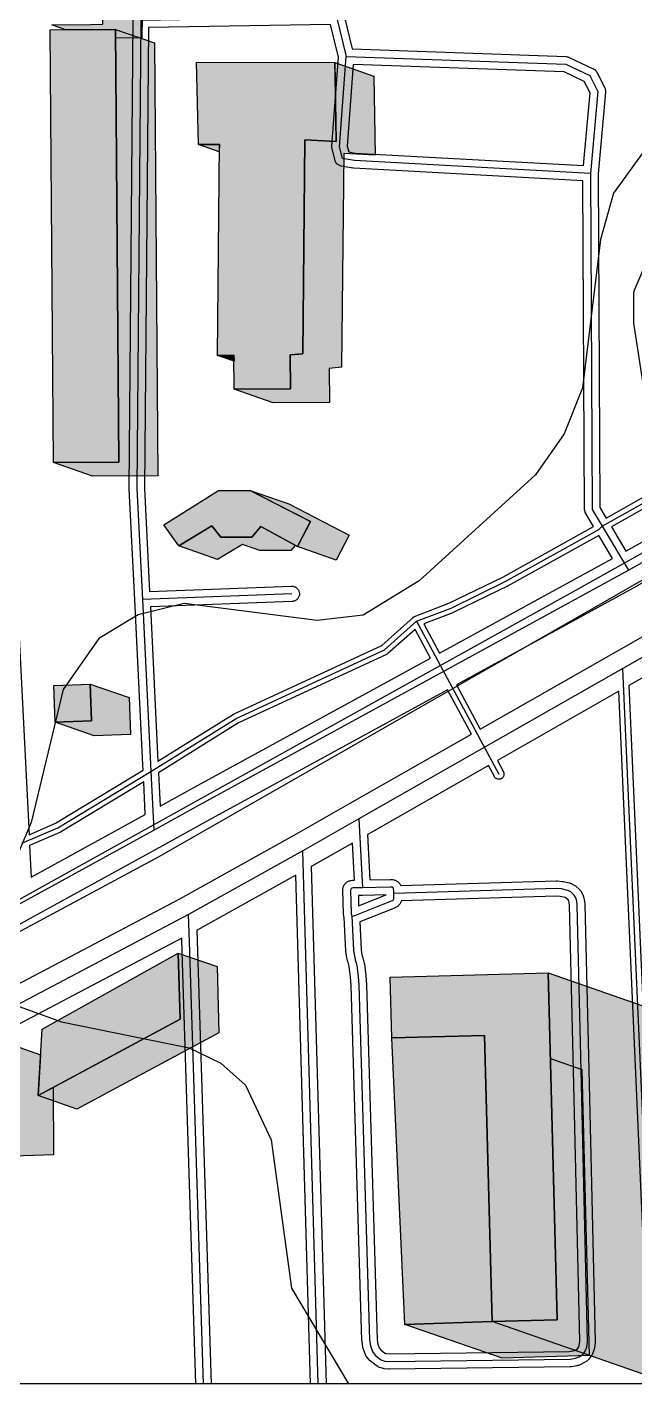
# Model space of a CAD drawing. Header units: metres. Extents: x 0 to 507, y 0 to 750.
# Drawn here: x 230.2 to 349.1, y 0 to 265.2 of the extents above; entities that cross this region are included whole.
import ezdxf

# ---------------------------------------------------------------- set-up
doc = ezdxf.new("R2010")
doc.units = ezdxf.units.M
for name, color, linetype, true_color in [('TPX_10_CONTOUR_LINES', 7, 'Continuous', 0x000000), ('TPX_3_BUILDINGS_HATCH', 7, 'Continuous', 0xf0f0f0), ('TPX_4_BUILDINGS_SHADOWS_OUTLINES', 7, 'Continuous', 0x000000), ('TPX_5_BUILDINGS_SHADOWS_HATCH', 7, 'Continuous', 0x000000), ('TPX_6_RAILWAYS', 7, 'Continuous', 0x7f7f7f)]:
    doc.layers.add(name, color=color, linetype=linetype, true_color=true_color)
for name, color, linetype in [('TPX_2_BUILDINGS', 7, 'Continuous'), ('TPX_7_ROADS', 7, 'Continuous'), ('TPX_8_ROADS_OUTLINES', 7, 'Continuous')]:
    doc.layers.add(name, color=color, linetype=linetype)

msp = doc.modelspace()

# ---------------------------------------------------------------- hatches: boundary and pattern name
at = {"layer": 'TPX_3_BUILDINGS_HATCH'}
h = msp.add_hatch(color=256, dxfattribs=at)
h.dxf.hatch_style = 1
h.paths.add_polyline_path([(247.51, 264.74), (248.15, 180.16), (235.38, 180.06), (234.74, 264.65), (247.51, 264.74)])
h = msp.add_hatch(color=256, dxfattribs=at)
h.dxf.hatch_style = 1
h.paths.add_polyline_path([(290.4, 258.27), (290.66, 242.8), (284.55, 243.16), (284.11, 201.34), (281.68, 201.1), (281.72, 194.48), (270.7, 194.41), (270.66, 201.04), (267.46, 201.02), (267.8, 242.24), (263.74, 242.21), (263.35, 258.35), (290.4, 258.27)])
h = msp.add_hatch(color=256, dxfattribs=at)
h.dxf.hatch_style = 1
h.paths.add_polyline_path([(267.61, 174.59), (273.81, 174.62), (285.6, 168.52), (283.07, 163.64), (275.89, 167.56), (274.17, 165.52), (268.09, 165.52), (266.32, 167.69), (259.86, 163.79), (256.92, 167.92), (267.61, 174.59)])
h = msp.add_hatch(color=256, dxfattribs=at)
h.dxf.hatch_style = 1
h.paths.add_polyline_path([(242.52, 136.77), (242.78, 129.56), (235.7, 129.3), (235.43, 136.51), (242.52, 136.77)])
h = msp.add_hatch(color=256, dxfattribs=at)
h.dxf.hatch_style = 1
h.paths.add_polyline_path([(233.14, 69.34), (259.75, 84.21), (260.12, 71.25), (232.34, 56.36), (233.14, 69.34)])
h = msp.add_hatch(color=256, dxfattribs=at)
h.dxf.hatch_style = 1
h.paths.add_polyline_path([(332.13, 80.31), (333.9, 12.51), (321.14, 12.18), (319.68, 68.09), (301.54, 67.62), (301.24, 79.51), (332.13, 80.31)])
h = msp.add_hatch(color=256, dxfattribs=at)
h.dxf.hatch_style = 1
h.paths.add_polyline_path([(319.68, 68.09), (321.14, 12.18), (304.08, 11.63), (301.54, 67.62), (319.68, 68.09)])
at = {"layer": 'TPX_5_BUILDINGS_SHADOWS_HATCH'}
h = msp.add_hatch(color=256, dxfattribs=at)
h.dxf.hatch_style = 1
h.paths.add_polyline_path([(254.3, 276.36), (254.34, 269.16), (252.71, 267.34), (252.64, 263.09), (247.53, 263.03), (247.51, 264.74), (237.72, 264.67), (235.01, 265.62), (242.6, 265.71), (245.03, 265.74), (245.1, 269.99), (246.74, 271.8), (246.69, 279.01), (244.94, 280.44), (244.93, 283.05), (244.91, 285.63), (252.52, 282.98), (252.55, 277.8), (254.3, 276.36)])
h = msp.add_hatch(color=256, dxfattribs=at)
h.dxf.hatch_style = 1
h.paths.add_polyline_path([(255.76, 177.51), (242.99, 177.41), (235.38, 180.06), (242.97, 180.12), (248.15, 180.16), (247.51, 264.74), (255.12, 262.09), (255.76, 177.51)])
h = msp.add_hatch(color=256, dxfattribs=at)
h.dxf.hatch_style = 1
h.paths.add_polyline_path([(298.27, 240.15), (298.27, 240.15), (298.27, 240.15), (298.27, 240.15), (298.27, 240.15), (298.27, 240.15), (298.27, 240.15), (298.27, 240.15), (298.27, 240.15), (298.27, 240.15), (298.27, 240.15), (298.27, 240.15), (298.27, 240.15), (298.27, 240.15), (298.27, 240.15), (298.27, 240.15), (298.27, 240.15), (298.27, 240.15), (292.16, 240.51), (291.71, 198.69), (291.71, 198.69), (291.71, 198.69), (291.71, 198.69), (291.71, 198.69), (291.71, 198.69), (291.71, 198.69), (291.71, 198.69), (291.71, 198.69), (291.71, 198.69), (291.71, 198.69), (291.71, 198.69), (291.71, 198.69), (291.71, 198.69), (291.71, 198.69), (291.71, 198.69), (289.29, 198.45), (289.33, 191.83), (289.33, 191.83), (289.33, 191.83), (289.33, 191.83), (289.33, 191.83), (289.33, 191.83), (289.33, 191.83), (289.33, 191.83), (289.33, 191.83), (289.33, 191.83), (289.33, 191.83), (289.33, 191.83), (289.33, 191.83), (289.33, 191.83), (289.33, 191.83), (289.33, 191.83), (289.33, 191.83), (278.31, 191.76), (278.31, 191.76), (278.31, 191.76), (278.31, 191.76), (270.7, 194.41), (270.7, 194.41), (270.7, 194.41), (270.7, 194.41), (270.7, 194.41), (270.7, 194.41), (270.7, 194.41), (270.7, 194.41), (270.7, 194.41), (270.7, 194.41), (270.7, 194.41), (270.7, 194.41), (270.7, 194.41), (270.7, 194.41), (270.7, 194.41), (270.7, 194.41), (270.7, 194.41), (270.7, 194.41), (270.7, 194.41), (270.7, 194.41), (270.7, 194.41), (270.7, 194.41), (270.7, 194.41), (270.7, 194.41), (270.7, 194.41), (270.7, 194.41), (270.7, 194.41), (270.7, 194.41), (270.7, 194.41), (270.7, 194.41), (281.72, 194.48), (281.68, 201.1), (281.68, 201.1), (281.68, 201.1), (281.68, 201.1), (281.68, 201.1), (281.68, 201.1), (281.68, 201.1), (281.68, 201.1), (281.68, 201.1), (281.68, 201.1), (281.68, 201.1), (281.68, 201.1), (281.68, 201.1), (281.68, 201.1), (281.68, 201.1), (281.68, 201.1), (284.1, 201.34), (284.55, 243.16), (284.55, 243.16), (284.55, 243.16), (284.55, 243.16), (284.55, 243.16), (284.55, 243.16), (284.55, 243.16), (284.55, 243.16), (284.55, 243.16), (284.55, 243.16), (284.55, 243.16), (284.55, 243.16), (284.55, 243.16), (284.55, 243.16), (284.55, 243.16), (284.55, 243.16), (284.55, 243.16), (290.66, 242.8), (290.45, 255.65), (290.4, 258.27), (290.4, 258.27), (290.4, 258.27), (290.4, 258.27), (290.4, 258.27), (290.4, 258.27), (290.4, 258.27), (290.4, 258.27), (290.4, 258.27), (290.4, 258.27), (290.4, 258.27), (290.4, 258.27), (290.4, 258.27), (290.4, 258.27), (290.4, 258.27), (290.4, 258.27), (290.4, 258.27), (290.4, 258.27), (290.4, 258.27), (290.4, 258.27), (290.4, 258.27), (298.01, 255.62), (298.01, 255.62), (298.01, 255.62), (298.01, 255.62), (298.01, 255.62), (298.01, 255.62), (298.01, 255.62), (298.01, 255.62), (298.01, 255.62), (298.01, 255.62), (298.01, 255.62), (298.01, 255.62), (298.01, 255.62), (298.27, 240.15)])
h = msp.add_hatch(color=256, dxfattribs=at)
h.dxf.hatch_style = 1
h.paths.add_polyline_path([(267.8, 242.24), (267.8, 242.24), (267.8, 242.24), (267.8, 242.24), (267.8, 242.24), (267.8, 242.24), (267.8, 242.24), (267.8, 242.24), (267.8, 242.24), (267.8, 242.24), (267.8, 242.24), (267.8, 242.24), (267.8, 242.24), (267.8, 242.24), (267.8, 242.24), (267.8, 242.24), (267.8, 242.24), (267.79, 240.81), (267.79, 240.81), (267.79, 240.81), (267.79, 240.81), (267.79, 240.81), (267.79, 240.81), (267.79, 240.81), (267.79, 240.81), (267.79, 240.81), (267.79, 240.81), (267.79, 240.81), (267.79, 240.81), (267.79, 240.81), (267.79, 240.81), (267.79, 240.81), (267.79, 240.81), (267.79, 240.81), (267.79, 240.81), (267.79, 240.81), (267.79, 240.81), (263.74, 242.21), (263.74, 242.21), (263.74, 242.21), (263.74, 242.21), (263.74, 242.21), (263.74, 242.21), (263.74, 242.21), (263.74, 242.21), (263.74, 242.21), (263.74, 242.21), (263.74, 242.21), (263.74, 242.21), (263.74, 242.21), (263.74, 242.21), (263.74, 242.21), (263.74, 242.21), (263.74, 242.21), (263.74, 242.21), (263.74, 242.21), (263.74, 242.21), (263.74, 242.21), (263.74, 242.21), (263.74, 242.21), (263.74, 242.21), (263.74, 242.21), (263.74, 242.21), (263.74, 242.21), (263.74, 242.21), (263.74, 242.21), (263.74, 242.21), (267.8, 242.24)])
h = msp.add_hatch(color=256, dxfattribs=at)
h.dxf.hatch_style = 1
h.paths.add_polyline_path([(270.66, 201.04), (270.66, 201.04), (270.66, 201.04), (270.66, 201.04), (270.66, 201.04), (270.66, 201.04), (270.66, 201.04), (270.66, 201.04), (270.66, 201.04), (270.66, 201.04), (270.66, 201.04), (270.66, 201.04), (270.66, 201.04), (270.66, 201.04), (270.66, 201.04), (270.66, 201.04), (270.66, 201.04), (270.67, 199.9), (270.67, 199.9), (270.67, 199.9), (270.67, 199.9), (270.67, 199.9), (270.67, 199.9), (270.67, 199.9), (270.67, 199.9), (270.67, 199.9), (270.67, 199.9), (270.67, 199.9), (270.67, 199.9), (270.67, 199.9), (270.67, 199.9), (270.67, 199.9), (270.67, 199.9), (270.67, 199.9), (270.67, 199.9), (270.67, 199.9), (270.67, 199.9), (267.46, 201.01), (267.46, 201.01), (267.46, 201.01), (267.46, 201.01), (267.46, 201.01), (267.46, 201.01), (267.46, 201.01), (267.46, 201.01), (267.46, 201.01), (267.46, 201.02), (267.46, 201.02), (267.46, 201.02), (267.46, 201.02), (267.46, 201.02), (267.46, 201.02), (267.46, 201.02), (267.46, 201.02), (267.46, 201.02), (267.46, 201.02), (267.46, 201.02), (267.46, 201.02), (267.46, 201.02), (267.46, 201.02), (267.46, 201.02), (267.46, 201.02), (267.46, 201.02), (267.46, 201.02), (267.46, 201.02), (267.46, 201.02), (267.46, 201.02), (270.66, 201.04)])
h = msp.add_hatch(color=256, dxfattribs=at)
h.dxf.hatch_style = 1
h.paths.add_polyline_path([(278.95, 171.96), (278.95, 171.96), (273.81, 174.62), (273.81, 174.62), (273.81, 174.62), (273.81, 174.62), (273.81, 174.62), (273.81, 174.62), (273.81, 174.62), (273.81, 174.62), (273.81, 174.62), (273.81, 174.62), (273.81, 174.62), (273.81, 174.62), (273.81, 174.62), (273.81, 174.62), (273.81, 174.63), (273.81, 174.63), (273.81, 174.63), (273.81, 174.63), (273.81, 174.63), (273.81, 174.63), (273.81, 174.63), (273.81, 174.63), (273.81, 174.63), (273.81, 174.63), (273.81, 174.63), (273.81, 174.63), (273.81, 174.63), (273.81, 174.63), (273.81, 174.63), (273.81, 174.63), (273.81, 174.63), (273.81, 174.63), (281.42, 171.98), (281.42, 171.98), (293.21, 165.88), (293.21, 165.88), (293.21, 165.88), (293.21, 165.88), (293.21, 165.88), (293.21, 165.88), (293.21, 165.88), (293.21, 165.88), (293.21, 165.88), (293.21, 165.88), (293.21, 165.88), (293.21, 165.87), (293.21, 165.87), (293.21, 165.87), (293.21, 165.87), (293.21, 165.87), (293.21, 165.87), (290.68, 160.99), (290.68, 160.99), (290.68, 160.99), (290.68, 160.99), (290.68, 160.99), (290.68, 160.99), (290.68, 160.99), (290.68, 160.99), (290.68, 160.99), (290.68, 160.99), (290.67, 160.99), (290.67, 160.99), (290.67, 160.99), (290.67, 160.99), (290.67, 160.99), (290.67, 160.99), (283.07, 163.64), (283.07, 163.64), (283.07, 163.64), (283.07, 163.64), (283.07, 163.64), (283.07, 163.64), (283.07, 163.64), (283.07, 163.64), (283.07, 163.64), (283.07, 163.64), (283.07, 163.64), (283.07, 163.64), (283.07, 163.64), (283.07, 163.64), (283.07, 163.64), (283.07, 163.64), (283.07, 163.64), (283.07, 163.64), (283.68, 164.81), (285.6, 168.52), (278.95, 171.96)])
h = msp.add_hatch(color=256, dxfattribs=at)
h.dxf.hatch_style = 1
h.paths.add_polyline_path([(281.77, 162.87), (281.77, 162.87), (281.77, 162.87), (281.77, 162.87), (281.77, 162.87), (281.77, 162.87), (281.77, 162.87), (281.77, 162.87), (281.77, 162.87), (281.77, 162.87), (275.69, 162.87), (275.69, 162.87), (275.69, 162.87), (275.69, 162.87), (272.3, 164.05), (267.46, 161.14), (267.46, 161.14), (267.46, 161.14), (267.46, 161.14), (267.46, 161.14), (267.46, 161.14), (267.46, 161.14), (267.46, 161.14), (267.46, 161.14), (267.46, 161.14), (259.86, 163.79), (259.86, 163.79), (259.85, 163.79), (259.85, 163.79), (259.85, 163.79), (259.85, 163.79), (259.85, 163.79), (259.85, 163.79), (259.85, 163.79), (259.85, 163.79), (259.85, 163.79), (259.85, 163.79), (259.85, 163.79), (259.85, 163.79), (259.85, 163.79), (259.85, 163.79), (259.85, 163.79), (259.85, 163.79), (259.85, 163.79), (259.85, 163.79), (259.85, 163.79), (259.85, 163.79), (259.85, 163.79), (259.85, 163.79), (266.32, 167.69), (266.32, 167.69), (266.32, 167.69), (266.32, 167.69), (266.32, 167.69), (266.32, 167.69), (266.32, 167.69), (266.32, 167.69), (266.32, 167.69), (266.32, 167.69), (266.32, 167.69), (266.32, 167.69), (266.32, 167.69), (266.32, 167.69), (266.32, 167.69), (266.32, 167.69), (268.09, 165.52), (274.16, 165.52), (275.89, 167.56), (275.89, 167.56), (275.89, 167.56), (275.89, 167.56), (275.89, 167.56), (275.89, 167.56), (275.89, 167.56), (275.89, 167.56), (275.89, 167.56), (275.89, 167.56), (275.89, 167.56), (275.89, 167.56), (275.89, 167.56), (275.89, 167.56), (275.89, 167.56), (283.07, 163.64), (283.07, 163.64), (283.07, 163.64), (283.07, 163.64), (283.07, 163.64), (283.07, 163.64), (283.07, 163.64), (283.07, 163.64), (283.07, 163.64), (283.07, 163.64), (283.07, 163.64), (283.07, 163.64), (283.07, 163.64), (283.07, 163.64), (283.07, 163.64), (283.07, 163.64), (283.07, 163.64), (283.07, 163.64), (283.07, 163.64), (283.07, 163.64), (283.07, 163.64), (283.07, 163.64), (283.07, 163.64), (283.07, 163.64), (283.07, 163.64), (283.07, 163.64), (283.07, 163.64), (283.07, 163.64), (283.07, 163.64), (283.07, 163.64), (283.07, 163.64), (283.07, 163.64), (283.07, 163.64), (282.63, 163.88), (281.77, 162.87)])
h = msp.add_hatch(color=256, dxfattribs=at)
h.dxf.hatch_style = 1
h.paths.add_polyline_path([(250.39, 126.91), (243.3, 126.66), (235.7, 129.3), (242.78, 129.56), (242.52, 136.77), (250.13, 134.12), (250.39, 126.91)])
h = msp.add_hatch(color=256, dxfattribs=at)
h.dxf.hatch_style = 1
h.paths.add_polyline_path([(267.73, 68.6), (239.95, 53.71), (232.34, 56.36), (240.37, 60.66), (260.12, 71.25), (259.75, 84.21), (267.36, 81.56), (267.73, 68.6)])
h = msp.add_hatch(color=256, dxfattribs=at)
h.dxf.hatch_style = 1
h.paths.add_polyline_path([(356.12, 0), (356.12, 0), (356.12, 0), (356.12, 0), (321.14, 12.17), (321.14, 12.17), (321.14, 12.17), (321.14, 12.17), (321.14, 12.17), (321.14, 12.17), (321.14, 12.17), (321.14, 12.17), (321.14, 12.18), (321.14, 12.18), (321.14, 12.18), (321.14, 12.18), (321.14, 12.18), (321.14, 12.18), (321.14, 12.18), (321.14, 12.18), (321.14, 12.18), (321.14, 12.18), (321.14, 12.18), (321.14, 12.18), (321.14, 12.18), (321.14, 12.18), (321.14, 12.18), (321.14, 12.18), (321.14, 12.18), (321.14, 12.18), (321.14, 12.18), (321.14, 12.18), (321.14, 12.18), (333.9, 12.51), (332.13, 80.31), (332.13, 80.31), (332.13, 80.31), (332.13, 80.31), (332.13, 80.31), (332.13, 80.31), (332.13, 80.31), (332.13, 80.31), (332.13, 80.31), (332.13, 80.31), (332.13, 80.31), (332.13, 80.31), (332.13, 80.31), (332.13, 80.31), (332.13, 80.31), (332.13, 80.31), (332.13, 80.31), (332.13, 80.31), (332.13, 80.31), (332.13, 80.31), (332.13, 80.31), (431.03, 45.89), (431.03, 45.89), (431.03, 45.89), (431.03, 45.89), (431.03, 45.89), (431.03, 45.89), (431.03, 45.89), (431.03, 45.89), (431.03, 45.89), (431.03, 45.89), (431.03, 45.89), (431.03, 45.89), (431.03, 45.89), (432.12, 4.15), (432.12, 4.15), (432.12, 4.15), (432.12, 4.15), (432.12, 4.15), (432.12, 4.15), (432.12, 4.15), (432.12, 4.15), (432.12, 4.15), (432.12, 4.15), (432.12, 4.15), (432.12, 4.15), (432.12, 4.15), (432.12, 4.15), (432.12, 4.15), (432.12, 4.15), (420.26, 2.16), (420.63, 0), (420.63, 0), (420.63, 0), (420.63, 0), (420.63, 0), (420.63, 0), (420.63, 0), (420.63, 0), (420.63, 0), (420.63, 0), (420.63, 0), (420.63, 0), (420.63, 0), (420.63, 0), (420.63, 0), (420.63, 0), (420.63, 0), (420.63, 0), (420.63, 0), (356.12, 0)])
h = msp.add_hatch(color=256, dxfattribs=at)
h.dxf.hatch_style = 1
h.paths.add_polyline_path([(217.81, 47.05), (225.48, 47.32), (227.76, 47.4), (227.65, 66.14), (232.83, 64.34), (232.34, 56.36), (235.29, 57.94), (235.37, 44.75), (225.42, 44.41), (217.81, 47.05)])
h = msp.add_hatch(color=256, dxfattribs=at)
h.dxf.hatch_style = 1
h.paths.add_polyline_path([(304.08, 11.63), (321.14, 12.18), (333.9, 12.51), (332.57, 63.6), (338.7, 61.47), (340.16, 5.56), (323.1, 5.01), (304.08, 11.63)])

# ---------------------------------------------------------------- linework, layer by layer
at = {"layer": 'TPX_10_CONTOUR_LINES'}
for points in [[(351.42, 241.69), (344.92, 232.74), (342.36, 223.69), (338.82, 194.69), (335.25, 185.69), (329.65, 177.69), (306.92, 156.97), (295.92, 150.23), (286.92, 149.18), (260.92, 152.5), (251.92, 150.32), (244.21, 145.69), (237.22, 135.69), (231.01, 109.69), (221.2, 86.69)], [(227.92, 74), (236.92, 70.75), (261.92, 65.68), (268.11, 62.69), (272.92, 58.4), (277.91, 47.69), (281.89, 18.69), (293.06, 0)]]:
    msp.add_lwpolyline(points, dxfattribs=at)
at = {"layer": 'TPX_1_FRAME'}
msp.add_lwpolyline([(0, 0), (0, 750.39), (506.7, 750.39), (506.7, 0)], close=True, dxfattribs=at)
at = {"layer": 'TPX_2_BUILDINGS'}
for points in [[(247.51, 264.74), (248.15, 180.16), (235.38, 180.06), (234.74, 264.65), (247.51, 264.74)], [(290.4, 258.27), (290.66, 242.8), (284.55, 243.16), (284.11, 201.34), (281.68, 201.1), (281.72, 194.48), (270.7, 194.41), (270.66, 201.04), (267.46, 201.02), (267.8, 242.24), (263.74, 242.21), (263.35, 258.35), (290.4, 258.27)], [(267.61, 174.59), (273.81, 174.62), (285.6, 168.52), (283.07, 163.64), (275.89, 167.56), (274.17, 165.52), (268.09, 165.52), (266.32, 167.69), (259.86, 163.79), (256.92, 167.92), (267.61, 174.59)], [(242.52, 136.77), (242.78, 129.56), (235.7, 129.3), (235.43, 136.51), (242.52, 136.77)], [(233.14, 69.34), (259.75, 84.21), (260.12, 71.25), (232.34, 56.36), (233.14, 69.34)], [(332.13, 80.31), (333.9, 12.51), (321.14, 12.18), (319.68, 68.09), (301.54, 67.62), (301.24, 79.51), (332.13, 80.31)], [(319.68, 68.09), (321.14, 12.18), (304.08, 11.63), (301.54, 67.62), (319.68, 68.09)]]:
    msp.add_lwpolyline(points, dxfattribs=at)
at = {"layer": 'TPX_4_BUILDINGS_SHADOWS_OUTLINES'}
for points in [[(254.3, 276.36), (254.34, 269.16), (252.71, 267.34), (252.64, 263.09), (247.53, 263.03), (247.51, 264.74), (237.72, 264.67), (235.01, 265.62), (242.6, 265.71), (245.03, 265.74), (245.1, 269.99), (246.74, 271.8), (246.69, 279.01), (244.94, 280.44), (244.93, 283.05), (244.91, 285.63), (252.52, 282.98), (252.55, 277.8), (254.3, 276.36)], [(255.76, 177.51), (242.99, 177.41), (235.38, 180.06), (242.97, 180.12), (248.15, 180.16), (247.51, 264.74), (255.12, 262.09), (255.76, 177.51)], [(298.27, 240.15), (298.27, 240.15), (298.27, 240.15), (298.27, 240.15), (298.27, 240.15), (298.27, 240.15), (298.27, 240.15), (298.27, 240.15), (298.27, 240.15), (298.27, 240.15), (298.27, 240.15), (298.27, 240.15), (298.27, 240.15), (298.27, 240.15), (298.27, 240.15), (298.27, 240.15), (298.27, 240.15), (298.27, 240.15), (292.16, 240.51), (291.71, 198.69), (291.71, 198.69), (291.71, 198.69), (291.71, 198.69), (291.71, 198.69), (291.71, 198.69), (291.71, 198.69), (291.71, 198.69), (291.71, 198.69), (291.71, 198.69), (291.71, 198.69), (291.71, 198.69), (291.71, 198.69), (291.71, 198.69), (291.71, 198.69), (291.71, 198.69), (289.29, 198.45), (289.33, 191.83), (289.33, 191.83), (289.33, 191.83), (289.33, 191.83), (289.33, 191.83), (289.33, 191.83), (289.33, 191.83), (289.33, 191.83), (289.33, 191.83), (289.33, 191.83), (289.33, 191.83), (289.33, 191.83), (289.33, 191.83), (289.33, 191.83), (289.33, 191.83), (289.33, 191.83), (289.33, 191.83), (278.31, 191.76), (278.31, 191.76), (278.31, 191.76), (278.31, 191.76), (270.7, 194.41), (270.7, 194.41), (270.7, 194.41), (270.7, 194.41), (270.7, 194.41), (270.7, 194.41), (270.7, 194.41), (270.7, 194.41), (270.7, 194.41), (270.7, 194.41), (270.7, 194.41), (270.7, 194.41), (270.7, 194.41), (270.7, 194.41), (270.7, 194.41), (270.7, 194.41), (270.7, 194.41), (270.7, 194.41), (270.7, 194.41), (270.7, 194.41), (270.7, 194.41), (270.7, 194.41), (270.7, 194.41), (270.7, 194.41), (270.7, 194.41), (270.7, 194.41), (270.7, 194.41), (270.7, 194.41), (270.7, 194.41), (270.7, 194.41), (281.72, 194.48), (281.68, 201.1), (281.68, 201.1), (281.68, 201.1), (281.68, 201.1), (281.68, 201.1), (281.68, 201.1), (281.68, 201.1), (281.68, 201.1), (281.68, 201.1), (281.68, 201.1), (281.68, 201.1), (281.68, 201.1), (281.68, 201.1), (281.68, 201.1), (281.68, 201.1), (281.68, 201.1), (284.1, 201.34), (284.55, 243.16), (284.55, 243.16), (284.55, 243.16), (284.55, 243.16), (284.55, 243.16), (284.55, 243.16), (284.55, 243.16), (284.55, 243.16), (284.55, 243.16), (284.55, 243.16), (284.55, 243.16), (284.55, 243.16), (284.55, 243.16), (284.55, 243.16), (284.55, 243.16), (284.55, 243.16), (284.55, 243.16), (290.66, 242.8), (290.45, 255.65), (290.4, 258.27), (290.4, 258.27), (290.4, 258.27), (290.4, 258.27), (290.4, 258.27), (290.4, 258.27), (290.4, 258.27), (290.4, 258.27), (290.4, 258.27), (290.4, 258.27), (290.4, 258.27), (290.4, 258.27), (290.4, 258.27), (290.4, 258.27), (290.4, 258.27), (290.4, 258.27), (290.4, 258.27), (290.4, 258.27), (290.4, 258.27), (290.4, 258.27), (290.4, 258.27), (298.01, 255.62), (298.01, 255.62), (298.01, 255.62), (298.01, 255.62), (298.01, 255.62), (298.01, 255.62), (298.01, 255.62), (298.01, 255.62), (298.01, 255.62), (298.01, 255.62), (298.01, 255.62), (298.01, 255.62), (298.01, 255.62), (298.27, 240.15)], [(267.8, 242.24), (267.8, 242.24), (267.8, 242.24), (267.8, 242.24), (267.8, 242.24), (267.8, 242.24), (267.8, 242.24), (267.8, 242.24), (267.8, 242.24), (267.8, 242.24), (267.8, 242.24), (267.8, 242.24), (267.8, 242.24), (267.8, 242.24), (267.8, 242.24), (267.8, 242.24), (267.8, 242.24), (267.79, 240.81), (267.79, 240.81), (267.79, 240.81), (267.79, 240.81), (267.79, 240.81), (267.79, 240.81), (267.79, 240.81), (267.79, 240.81), (267.79, 240.81), (267.79, 240.81), (267.79, 240.81), (267.79, 240.81), (267.79, 240.81), (267.79, 240.81), (267.79, 240.81), (267.79, 240.81), (267.79, 240.81), (267.79, 240.81), (267.79, 240.81), (267.79, 240.81), (263.74, 242.21), (263.74, 242.21), (263.74, 242.21), (263.74, 242.21), (263.74, 242.21), (263.74, 242.21), (263.74, 242.21), (263.74, 242.21), (263.74, 242.21), (263.74, 242.21), (263.74, 242.21), (263.74, 242.21), (263.74, 242.21), (263.74, 242.21), (263.74, 242.21), (263.74, 242.21), (263.74, 242.21), (263.74, 242.21), (263.74, 242.21), (263.74, 242.21), (263.74, 242.21), (263.74, 242.21), (263.74, 242.21), (263.74, 242.21), (263.74, 242.21), (263.74, 242.21), (263.74, 242.21), (263.74, 242.21), (263.74, 242.21), (263.74, 242.21), (267.8, 242.24)], [(270.66, 201.04), (270.66, 201.04), (270.66, 201.04), (270.66, 201.04), (270.66, 201.04), (270.66, 201.04), (270.66, 201.04), (270.66, 201.04), (270.66, 201.04), (270.66, 201.04), (270.66, 201.04), (270.66, 201.04), (270.66, 201.04), (270.66, 201.04), (270.66, 201.04), (270.66, 201.04), (270.66, 201.04), (270.67, 199.9), (270.67, 199.9), (270.67, 199.9), (270.67, 199.9), (270.67, 199.9), (270.67, 199.9), (270.67, 199.9), (270.67, 199.9), (270.67, 199.9), (270.67, 199.9), (270.67, 199.9), (270.67, 199.9), (270.67, 199.9), (270.67, 199.9), (270.67, 199.9), (270.67, 199.9), (270.67, 199.9), (270.67, 199.9), (270.67, 199.9), (270.67, 199.9), (267.46, 201.01), (267.46, 201.01), (267.46, 201.01), (267.46, 201.01), (267.46, 201.01), (267.46, 201.01), (267.46, 201.01), (267.46, 201.01), (267.46, 201.01), (267.46, 201.02), (267.46, 201.02), (267.46, 201.02), (267.46, 201.02), (267.46, 201.02), (267.46, 201.02), (267.46, 201.02), (267.46, 201.02), (267.46, 201.02), (267.46, 201.02), (267.46, 201.02), (267.46, 201.02), (267.46, 201.02), (267.46, 201.02), (267.46, 201.02), (267.46, 201.02), (267.46, 201.02), (267.46, 201.02), (267.46, 201.02), (267.46, 201.02), (267.46, 201.02), (270.66, 201.04)], [(278.95, 171.96), (278.95, 171.96), (273.81, 174.62), (273.81, 174.62), (273.81, 174.62), (273.81, 174.62), (273.81, 174.62), (273.81, 174.62), (273.81, 174.62), (273.81, 174.62), (273.81, 174.62), (273.81, 174.62), (273.81, 174.62), (273.81, 174.62), (273.81, 174.62), (273.81, 174.62), (273.81, 174.63), (273.81, 174.63), (273.81, 174.63), (273.81, 174.63), (273.81, 174.63), (273.81, 174.63), (273.81, 174.63), (273.81, 174.63), (273.81, 174.63), (273.81, 174.63), (273.81, 174.63), (273.81, 174.63), (273.81, 174.63), (273.81, 174.63), (273.81, 174.63), (273.81, 174.63), (273.81, 174.63), (273.81, 174.63), (281.42, 171.98), (281.42, 171.98), (293.21, 165.88), (293.21, 165.88), (293.21, 165.88), (293.21, 165.88), (293.21, 165.88), (293.21, 165.88), (293.21, 165.88), (293.21, 165.88), (293.21, 165.88), (293.21, 165.88), (293.21, 165.88), (293.21, 165.87), (293.21, 165.87), (293.21, 165.87), (293.21, 165.87), (293.21, 165.87), (293.21, 165.87), (290.68, 160.99), (290.68, 160.99), (290.68, 160.99), (290.68, 160.99), (290.68, 160.99), (290.68, 160.99), (290.68, 160.99), (290.68, 160.99), (290.68, 160.99), (290.68, 160.99), (290.67, 160.99), (290.67, 160.99), (290.67, 160.99), (290.67, 160.99), (290.67, 160.99), (290.67, 160.99), (283.07, 163.64), (283.07, 163.64), (283.07, 163.64), (283.07, 163.64), (283.07, 163.64), (283.07, 163.64), (283.07, 163.64), (283.07, 163.64), (283.07, 163.64), (283.07, 163.64), (283.07, 163.64), (283.07, 163.64), (283.07, 163.64), (283.07, 163.64), (283.07, 163.64), (283.07, 163.64), (283.07, 163.64), (283.07, 163.64), (283.68, 164.81), (285.6, 168.52), (278.95, 171.96)], [(281.77, 162.87), (281.77, 162.87), (281.77, 162.87), (281.77, 162.87), (281.77, 162.87), (281.77, 162.87), (281.77, 162.87), (281.77, 162.87), (281.77, 162.87), (281.77, 162.87), (275.69, 162.87), (275.69, 162.87), (275.69, 162.87), (275.69, 162.87), (272.3, 164.05), (267.46, 161.14), (267.46, 161.14), (267.46, 161.14), (267.46, 161.14), (267.46, 161.14), (267.46, 161.14), (267.46, 161.14), (267.46, 161.14), (267.46, 161.14), (267.46, 161.14), (259.86, 163.79), (259.86, 163.79), (259.85, 163.79), (259.85, 163.79), (259.85, 163.79), (259.85, 163.79), (259.85, 163.79), (259.85, 163.79), (259.85, 163.79), (259.85, 163.79), (259.85, 163.79), (259.85, 163.79), (259.85, 163.79), (259.85, 163.79), (259.85, 163.79), (259.85, 163.79), (259.85, 163.79), (259.85, 163.79), (259.85, 163.79), (259.85, 163.79), (259.85, 163.79), (259.85, 163.79), (259.85, 163.79), (259.85, 163.79), (266.32, 167.69), (266.32, 167.69), (266.32, 167.69), (266.32, 167.69), (266.32, 167.69), (266.32, 167.69), (266.32, 167.69), (266.32, 167.69), (266.32, 167.69), (266.32, 167.69), (266.32, 167.69), (266.32, 167.69), (266.32, 167.69), (266.32, 167.69), (266.32, 167.69), (266.32, 167.69), (268.09, 165.52), (274.16, 165.52), (275.89, 167.56), (275.89, 167.56), (275.89, 167.56), (275.89, 167.56), (275.89, 167.56), (275.89, 167.56), (275.89, 167.56), (275.89, 167.56), (275.89, 167.56), (275.89, 167.56), (275.89, 167.56), (275.89, 167.56), (275.89, 167.56), (275.89, 167.56), (275.89, 167.56), (283.07, 163.64), (283.07, 163.64), (283.07, 163.64), (283.07, 163.64), (283.07, 163.64), (283.07, 163.64), (283.07, 163.64), (283.07, 163.64), (283.07, 163.64), (283.07, 163.64), (283.07, 163.64), (283.07, 163.64), (283.07, 163.64), (283.07, 163.64), (283.07, 163.64), (283.07, 163.64), (283.07, 163.64), (283.07, 163.64), (283.07, 163.64), (283.07, 163.64), (283.07, 163.64), (283.07, 163.64), (283.07, 163.64), (283.07, 163.64), (283.07, 163.64), (283.07, 163.64), (283.07, 163.64), (283.07, 163.64), (283.07, 163.64), (283.07, 163.64), (283.07, 163.64), (283.07, 163.64), (283.07, 163.64), (282.63, 163.88), (281.77, 162.87)], [(250.39, 126.91), (243.3, 126.66), (235.7, 129.3), (242.78, 129.56), (242.52, 136.77), (250.13, 134.12), (250.39, 126.91)], [(267.73, 68.6), (239.95, 53.71), (232.34, 56.36), (240.37, 60.66), (260.12, 71.25), (259.75, 84.21), (267.36, 81.56), (267.73, 68.6)], [(356.12, 0), (321.14, 12.17), (321.14, 12.17), (321.14, 12.17), (321.14, 12.17), (321.14, 12.17), (321.14, 12.17), (321.14, 12.17), (321.14, 12.17), (321.14, 12.18), (321.14, 12.18), (321.14, 12.18), (321.14, 12.18), (321.14, 12.18), (321.14, 12.18), (321.14, 12.18), (321.14, 12.18), (321.14, 12.18), (321.14, 12.18), (321.14, 12.18), (321.14, 12.18), (321.14, 12.18), (321.14, 12.18), (321.14, 12.18), (321.14, 12.18), (321.14, 12.18), (321.14, 12.18), (321.14, 12.18), (321.14, 12.18), (321.14, 12.18), (333.9, 12.51), (332.13, 80.31), (332.13, 80.31), (332.13, 80.31), (332.13, 80.31), (332.13, 80.31), (332.13, 80.31), (332.13, 80.31), (332.13, 80.31), (332.13, 80.31), (332.13, 80.31), (332.13, 80.31), (332.13, 80.31), (332.13, 80.31), (332.13, 80.31), (332.13, 80.31), (332.13, 80.31), (332.13, 80.31), (332.13, 80.31), (332.13, 80.31), (332.13, 80.31), (332.13, 80.31), (431.03, 45.89)], [(217.81, 47.05), (225.48, 47.32), (227.76, 47.4), (227.65, 66.14), (232.83, 64.34), (232.34, 56.36), (235.29, 57.94), (235.37, 44.75), (225.42, 44.41), (217.81, 47.05)], [(304.08, 11.63), (321.14, 12.18), (333.9, 12.51), (332.57, 63.6), (338.7, 61.47), (340.16, 5.56), (323.1, 5.01), (304.08, 11.63)]]:
    msp.add_lwpolyline(points, dxfattribs=at)
at = {"layer": 'TPX_6_RAILWAYS'}
for points in [[(0, 8.5), (11.04, 12.32), (33.56, 19.35), (44.81, 22.86), (172.55, 67.39), (189.27, 74.3), (225.01, 92.64), (338.14, 155.48), (370.28, 173.46), (506.7, 251.57)], [(0, 3.52), (43.44, 18.38), (47.05, 19.62), (101, 38.33), (161.23, 58.49), (206.61, 77.83), (229.12, 88.63), (256.04, 103.06), (343.31, 152.97), (436.79, 206.64), (506.7, 246.36)]]:
    msp.add_lwpolyline(points, dxfattribs=at)
at = {"layer": 'TPX_7_ROADS'}
for points in [[(253.92, 442.71), (252.43, 266.57), (251.67, 174.98), (252.74, 153.29), (254.33, 121.09)], [(252.43, 266.57), (290.7, 267.21), (292.62, 259.45)], [(229.15, 105.65), (236.22, 108.66), (254.4, 119.69), (271.09, 130.05), (300.11, 143.49), (306.35, 149.06), (313.12, 151.64), (323.71, 156.82), (342.01, 166.97), (342.69, 167.64), (351.4, 172.54), (358.09, 177.34), (373.55, 185.15), (388.52, 194.43), (392.92, 196.51), (397.73, 199.5), (437.92, 224.16), (444.57, 227.91), (471.88, 243.26), (484.19, 252.55), (492.36, 255.34), (505.84, 262.99), (506.7, 263.48)], [(340.39, 236.55), (294.22, 239.08), (291.89, 239.51), (291.29, 241.79), (292.62, 259.45), (335.58, 257.91), (340.29, 255.7)], [(340.29, 255.7), (341.85, 252.62), (340.39, 236.55), (340.76, 170.9), (342.69, 167.64), (347.82, 159.01)], [(0, 8.62), (8.71, 11.62), (83.82, 36.6), (97.64, 41.03), (103.32, 42.91), (113.3, 46.36), (166.31, 66.41), (219.42, 88.68), (229.72, 94.34), (254.97, 108.23), (263.91, 113.16), (347.82, 159.01), (362.7, 167.37), (383.22, 178.89), (392.92, 184.58), (400.47, 189.01), (435.64, 209.64), (449.45, 217.74), (485.92, 239.13), (506.7, 251.18)], [(506.7, 230.56), (503.01, 228.47), (463.27, 206.76), (444.34, 196.15), (423.36, 184.12), (363.36, 149.27), (346.75, 139.85), (295.11, 110.44), (284.15, 104.21), (261.77, 91.75), (216.51, 67.91), (168.94, 47.24), (161.81, 44.84), (135.52, 35.96), (108.92, 26.98), (103.29, 25.17), (89.47, 20.75), (24.59, 0)], [(281.97, 154.41), (252.74, 153.29)], [(306.35, 149.06), (322.48, 119.17)], [(352.93, 0.63), (346.75, 139.85)], [(254.33, 121.09), (254.4, 119.69), (254.97, 108.23)], [(295.11, 110.44), (295.81, 96.97)], [(287.16, 0), (284.15, 104.21)], [(301.93, 95.84), (301.92, 96.43), (301.9, 96.66), (301.89, 96.83), (301.78, 96.98), (301.59, 97.06), (301.24, 97.11), (295.81, 96.97), (293.99, 96.93), (293.72, 96.91), (293.58, 96.84), (293.5, 96.71), (293.45, 96.45), (293.6, 91.95), (293.63, 91.61), (293.7, 91.49)], [(293.7, 91.49), (293.82, 91.43), (294.04, 91.45), (294.28, 91.54), (301.49, 94.4), (301.71, 94.49), (301.83, 94.57), (301.9, 94.67), (301.92, 94.78), (301.94, 94.95), (301.93, 95.84)], [(338.55, 61.31), (337.78, 93.63), (337.71, 94.33), (337.54, 94.97), (337.21, 95.53), (336.53, 96.16), (335.94, 96.46), (334.74, 96.73), (333.74, 96.84), (301.93, 95.84)], [(264.67, 0), (262.06, 84.51), (261.77, 91.75)], [(293.7, 91.49), (294.07, 84.7), (294.15, 83.97), (294.28, 83.36), (294.4, 82.85), (294.58, 82.3), (294.69, 81.79), (294.77, 81.27), (294.95, 79.63), (295.08, 77.95), (297.2, 8.51), (297.35, 7.42), (297.73, 6.35), (298.27, 5.63), (299.07, 4.98), (299.61, 4.64), (300.15, 4.46), (300.99, 4.4), (336.4, 4.8), (337.46, 5.01), (338.2, 5.31), (338.89, 5.72), (339.39, 6.42), (339.68, 7.14), (339.82, 8.25), (338.55, 61.31)]]:
    msp.add_lwpolyline(points, dxfattribs=at)
at = {"layer": 'TPX_8_ROADS_OUTLINES'}
for points in [[(226.71, 184.4), (230.57, 107.34), (235.76, 109.56), (252.88, 119.94), (252.83, 121.01), (252.83, 121.01), (252.83, 121.01), (251.24, 153.22), (250.17, 174.9), (250.17, 174.99), (250.93, 266.58)], [(253.92, 265.1), (253.17, 175.01), (254.16, 154.85), (281.91, 155.91), (282.06, 155.9), (282.2, 155.89), (282.35, 155.86), (282.49, 155.81), (282.62, 155.76), (282.75, 155.69), (282.87, 155.6), (282.98, 155.51), (283.09, 155.4), (283.18, 155.29), (283.26, 155.16), (283.33, 155.03), (283.38, 154.9), (283.42, 154.76), (283.45, 154.61), (283.46, 154.46), (283.46, 154.32), (283.45, 154.17), (283.42, 154.03), (283.37, 153.89), (283.31, 153.75), (283.24, 153.62), (283.16, 153.5), (283.07, 153.39), (282.96, 153.28), (282.85, 153.19), (282.72, 153.11), (282.59, 153.04), (282.46, 152.99), (282.31, 152.95), (282.17, 152.92), (282.02, 152.91), (254.31, 151.85), (255.8, 121.74), (270.56, 130.9), (270.67, 130.96), (299.56, 144.33), (305.69, 149.8), (305.7, 149.81), (305.72, 149.83), (305.74, 149.84), (305.76, 149.86), (305.78, 149.87), (305.8, 149.88), (305.81, 149.9), (305.83, 149.91), (305.86, 149.92), (305.88, 149.94), (305.9, 149.94), (305.91, 149.95), (305.94, 149.97), (305.97, 149.98), (305.98, 149.98), (306, 149.99), (312.72, 152.56), (323.25, 157.7), (341, 167.55), (339.47, 170.14), (339.39, 170.28), (339.33, 170.43), (339.29, 170.58), (339.27, 170.73), (339.26, 170.89), (338.9, 235.13), (294.14, 237.58), (293.95, 237.6), (291.62, 238.03), (291.48, 238.06), (291.35, 238.11), (291.22, 238.17), (291.09, 238.24), (290.98, 238.32), (290.87, 238.41), (290.77, 238.51), (290.68, 238.62), (290.6, 238.74), (290.54, 238.86), (290.48, 238.99), (290.44, 239.13), (289.84, 241.41), (289.81, 241.58), (289.79, 241.74), (289.8, 241.91), (291.11, 259.32), (289.53, 265.69), (253.92, 265.1)], [(292.2, 267.39), (293.81, 260.91), (335.64, 259.41), (335.79, 259.4), (335.94, 259.37), (336.08, 259.33), (336.22, 259.27), (340.93, 257.05), (340.98, 257.03), (341.02, 257), (341.04, 256.99), (341.06, 256.98), (341.1, 256.95), (341.15, 256.93), (341.16, 256.91), (341.18, 256.9), (341.22, 256.87), (341.26, 256.84), (341.28, 256.82), (341.3, 256.81), (341.33, 256.77), (341.37, 256.73), (341.39, 256.72), (341.4, 256.7), (341.43, 256.66), (341.47, 256.62), (341.48, 256.61), (341.49, 256.59), (341.52, 256.55), (341.55, 256.5), (341.56, 256.49), (341.58, 256.47), (341.6, 256.42), (341.63, 256.38), (343.19, 253.3), (343.25, 253.17), (343.3, 253.04), (343.33, 252.9), (343.35, 252.76), (343.35, 252.62), (343.35, 252.48), (341.89, 236.48), (342.25, 171.32), (343.49, 169.23), (350.86, 173.38)], [(294.4, 240.57), (339.03, 238.12), (340.32, 252.32), (339.19, 254.56), (335.22, 256.42), (294.01, 257.9), (292.81, 241.93), (293.1, 240.81), (294.4, 240.57)], [(352, 187.07), (348.91, 207.33), (348.89, 207.55), (348.86, 213.02), (348.86, 213.03), (348.86, 213.04), (348.86, 213.1), (348.86, 213.17), (348.86, 213.18), (348.86, 213.18), (348.87, 213.25), (348.88, 213.31), (348.89, 213.32), (348.89, 213.33), (348.9, 213.39), (348.92, 213.46), (348.92, 213.46), (348.92, 213.47), (348.95, 213.53), (348.97, 213.6), (348.97, 213.6), (348.97, 213.61), (351.28, 219.11)], [(394.7, 181.56), (385, 175.87), (384.94, 175.84), (364.42, 164.32), (349.53, 155.96), (349.49, 155.94), (314.19, 136.64), (318.85, 127.99), (345.02, 142.89), (345.03, 142.9), (361.62, 152.3), (421.6, 187.15), (421.62, 187.16), (441.13, 198.35), (439.94, 200.19), (439.94, 200.19), (436.24, 205.94), (402.24, 185.99), (394.7, 181.56)], [(351.89, 171.66), (344.51, 167.51), (347.34, 162.75), (359.92, 169.82), (357.28, 175.53), (351.98, 171.72), (351.89, 171.66)], [(324.15, 155.92), (313.56, 150.74), (313.48, 150.71), (307.78, 148.53), (310.86, 142.8), (344.71, 161.3), (342.02, 165.83), (324.19, 155.94), (324.15, 155.92)], [(300.7, 142.68), (300.62, 142.62), (300.53, 142.58), (271.57, 129.17), (255.91, 119.45), (256.24, 112.93), (262.23, 116.22), (262.24, 116.23), (309.11, 141.84), (306.08, 147.47), (300.78, 142.74), (300.7, 142.68)], [(364.01, 145.61), (348.48, 136.81), (347.9, 136.48), (353.93, 0.67)], [(215, 71.07), (260.1, 94.83), (282.43, 107.26), (293.38, 113.49), (317.12, 127), (312.43, 135.68), (265.6, 110.09), (256.65, 105.17)], [(351.93, 0.58), (345.95, 135.37), (322.18, 121.83), (323.36, 119.65), (323.4, 119.56), (323.43, 119.47), (323.46, 119.37), (323.47, 119.27), (323.48, 119.18), (323.47, 119.08), (323.46, 118.98), (323.43, 118.89), (323.4, 118.79), (323.36, 118.7), (323.31, 118.62), (323.25, 118.54), (323.19, 118.47), (323.11, 118.4), (323.04, 118.34), (322.95, 118.29), (322.86, 118.25), (322.77, 118.22), (322.68, 118.19), (322.58, 118.18), (322.48, 118.17), (322.38, 118.18), (322.29, 118.19), (322.19, 118.21), (322.1, 118.25), (322.01, 118.29), (321.92, 118.34), (321.84, 118.4), (321.77, 118.46), (321.71, 118.53), (321.65, 118.61), (321.6, 118.7), (320.44, 120.84), (296.84, 107.4), (296.77, 107.36), (297.23, 98.51), (301.2, 98.61), (301.41, 98.6), (301.77, 98.55), (301.93, 98.53), (302.09, 98.48), (302.24, 98.42), (302.42, 98.33), (302.55, 98.27), (302.67, 98.19), (302.78, 98.1), (302.88, 98), (302.97, 97.89), (303.08, 97.74), (303.16, 97.62), (303.23, 97.5), (303.28, 97.38), (333.69, 98.34), (333.9, 98.33), (334.89, 98.22), (335.06, 98.2), (336.27, 97.93), (336.39, 97.89), (336.51, 97.85), (336.62, 97.8), (337.22, 97.49), (337.34, 97.42), (337.45, 97.35), (337.56, 97.26), (338.23, 96.63), (338.33, 96.52), (338.42, 96.41), (338.5, 96.29), (338.83, 95.72), (338.89, 95.61), (338.94, 95.49), (338.98, 95.37), (339.16, 94.73), (339.19, 94.6), (339.21, 94.48), (339.28, 93.78), (339.28, 93.67), (340.05, 61.35), (341.32, 8.29), (341.32, 8.17), (341.31, 8.06), (341.16, 6.95), (341.14, 6.83), (341.11, 6.7), (341.07, 6.59), (340.78, 5.87), (340.7, 5.7), (340.61, 5.55), (340.1, 4.85), (340.01, 4.73), (339.9, 4.62), (339.78, 4.52), (339.66, 4.44), (338.97, 4.02), (338.87, 3.97), (338.77, 3.92), (338.03, 3.62), (337.89, 3.57), (337.75, 3.53), (336.69, 3.33), (336.56, 3.31), (336.42, 3.3), (301.01, 2.9), (300.89, 2.9), (300.04, 2.96), (299.92, 2.98), (299.79, 3), (299.67, 3.04), (299.12, 3.23), (298.96, 3.29), (298.81, 3.37), (298.27, 3.71), (298.12, 3.82), (297.32, 4.47), (297.19, 4.59), (297.08, 4.72), (296.53, 5.44), (296.45, 5.57), (296.37, 5.71), (296.31, 5.85), (295.94, 6.92), (295.9, 7.06), (295.87, 7.2), (295.71, 8.3), (295.7, 8.47), (293.58, 77.87), (293.46, 79.49), (293.28, 81.07), (293.21, 81.52), (293.13, 81.91), (292.97, 82.39), (292.94, 82.5), (292.82, 83.01), (292.81, 83.04), (292.68, 83.64), (292.65, 83.8), (292.57, 84.53), (292.57, 84.61), (292.22, 91.12), (292.2, 91.17), (292.16, 91.31), (292.14, 91.46), (292.11, 91.8), (292.1, 91.9), (291.95, 96.4), (291.96, 96.55), (291.97, 96.69), (292.02, 96.95), (292.05, 97.1), (292.1, 97.24), (292.16, 97.38), (292.23, 97.52), (292.32, 97.65), (292.4, 97.76), (292.49, 97.87), (292.59, 97.96), (292.7, 98.05), (292.81, 98.13), (292.93, 98.19), (293.07, 98.26), (293.2, 98.31), (293.33, 98.35), (293.46, 98.38), (293.59, 98.4), (293.86, 98.42), (293.96, 98.43), (294.23, 98.44), (293.85, 105.7), (285.88, 101.16), (285.85, 101.15), (285.74, 101.09), (288.67, 0), (285.66, 0), (282.79, 99.44), (263.47, 88.69), (263.4, 88.65), (263.4, 88.65), (263.56, 84.57), (263.56, 84.56), (266.17, 0), (263.17, 0), (260.56, 84.46), (260.46, 87.1), (218.14, 64.81)], [(236.74, 107.81), (236.61, 107.74), (230.68, 105.21), (230.99, 99.03), (253.28, 111.3), (253.31, 111.32), (253, 117.67), (236.74, 107.81)], [(256.65, 105.17), (231.41, 91.28), (221.11, 85.62)], [(300.42, 95.59), (295.85, 95.48), (294.99, 95.45), (295.05, 93.46), (300.42, 95.59)], [(296.25, 81.5), (296.26, 81.44), (296.44, 79.8), (296.45, 79.75), (296.58, 78.07), (296.58, 78), (298.69, 8.64), (298.82, 7.78), (299.07, 7.07), (299.36, 6.68), (299.94, 6.21), (300.26, 6.01), (300.45, 5.94), (301.04, 5.9), (336.25, 6.3), (337.03, 6.45), (337.52, 6.65), (337.85, 6.85), (338.06, 7.15), (338.21, 7.52), (338.32, 8.33), (337.05, 61.27), (337.05, 61.28), (337.05, 61.28), (336.28, 93.54), (336.23, 94.05), (336.14, 94.38), (336.03, 94.58), (335.67, 94.92), (335.42, 95.04), (334.49, 95.25), (333.68, 95.34), (303.37, 94.38), (303.34, 94.25), (303.3, 94.12), (303.24, 94), (303.18, 93.88), (303.1, 93.77), (303.03, 93.67), (302.94, 93.57), (302.85, 93.47), (302.76, 93.39), (302.65, 93.31), (302.53, 93.24), (302.41, 93.16), (302.28, 93.1), (302.07, 93.01), (302.04, 93), (295.27, 90.32), (295.56, 84.82), (295.63, 84.21), (295.74, 83.69), (295.85, 83.25), (296.01, 82.75), (296.04, 82.62), (296.15, 82.11), (296.17, 82.01), (296.25, 81.5)]]:
    msp.add_lwpolyline(points, dxfattribs=at)

doc.saveas('drawing.dxf')
